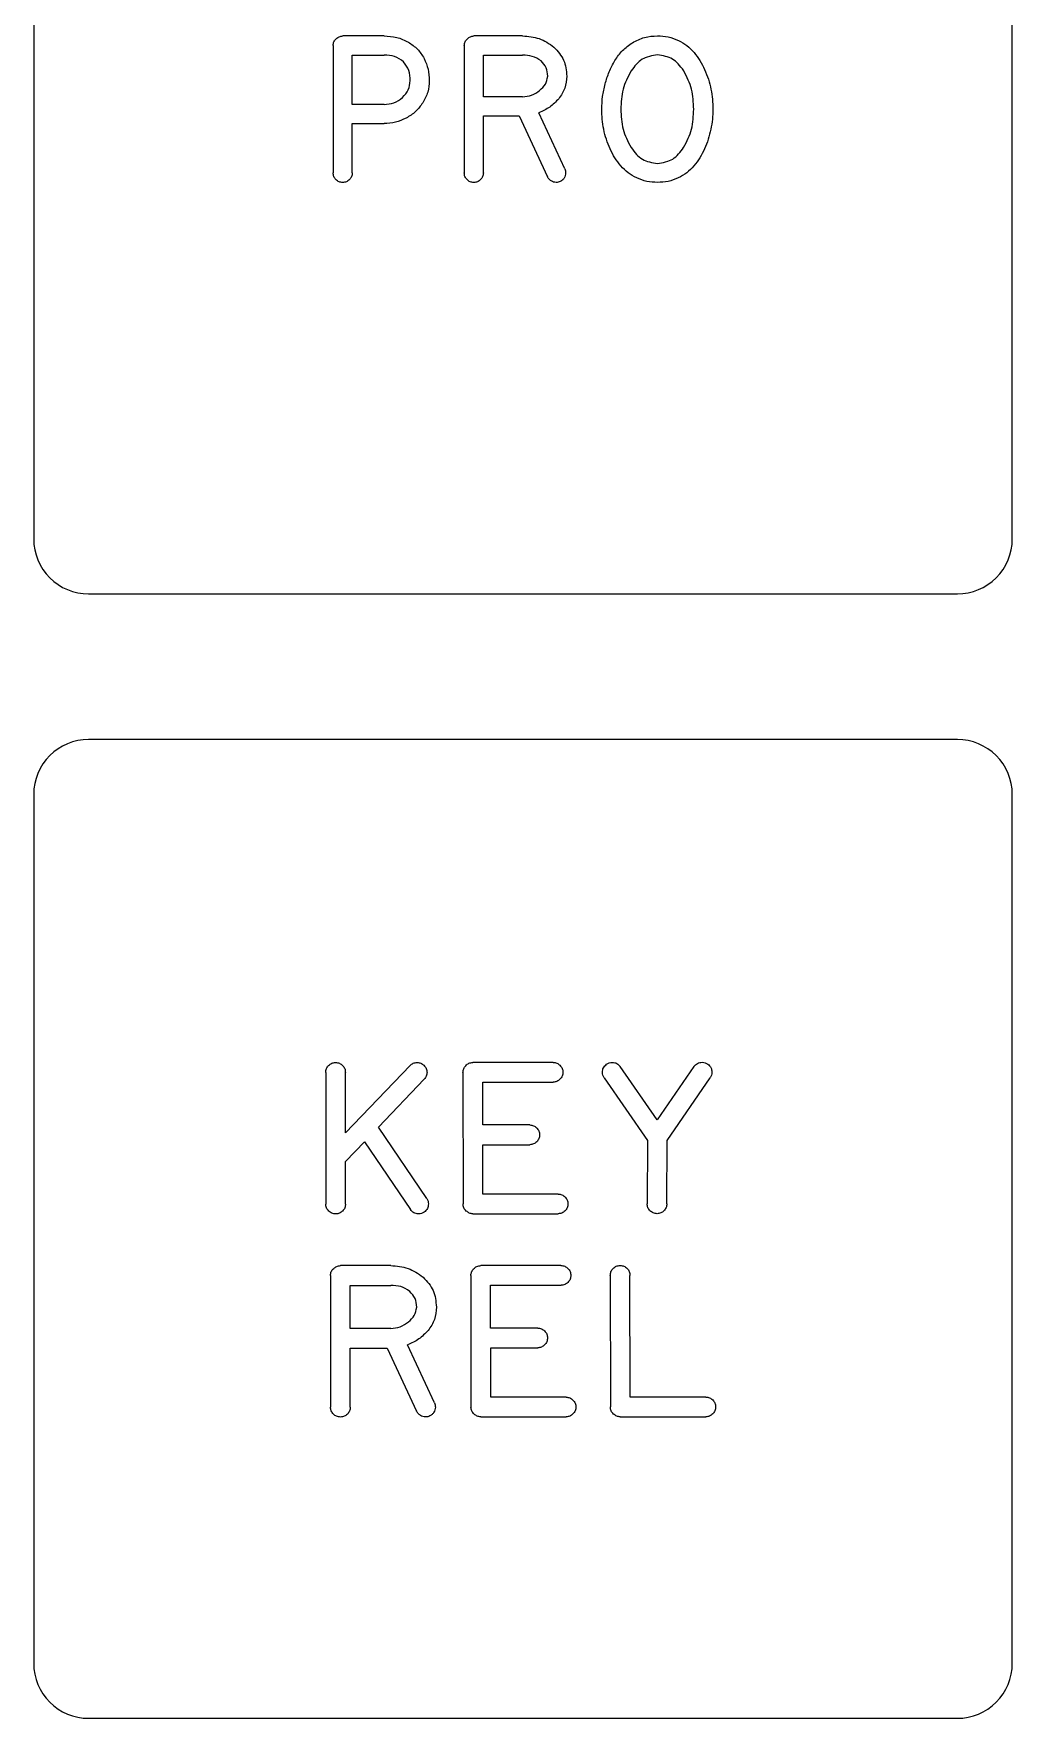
# Model space of a CAD drawing. Header units: millimetres. Extents: x -188 to -19, y -200 to -129.
# Drawn here: x -64.61 to -43.16, y -200.15 to -163.24 of the extents above; entities that cross this region are included whole.
import ezdxf

# ---------------------------------------------------------------- set-up
doc = ezdxf.new("R2010")
doc.units = ezdxf.units.MM
doc.layers.get('0').update_dxf_attribs({"linetype": 'CONTINUOUS'})

msp = doc.modelspace()

# ---------------------------------------------------------------- linework, layer by layer
for p, q in [((-58.045, -163.499), (-58.045, -166.29)), ((-56.929, -163.29), (-57.836, -163.29)), ((-55.172, -163.499), (-55.172, -166.29)), ((-53.895, -163.29), (-54.962, -163.29)), ((-57.626, -164.79), (-57.626, -163.709)), ((-57.626, -163.709), (-56.929, -163.709)), ((-54.753, -164.623), (-54.753, -163.709)), ((-54.753, -163.709), (-53.895, -163.709)), ((-56.929, -164.79), (-57.626, -164.79)), ((-53.895, -164.623), (-54.753, -164.623)), ((-52.967, -166.203), (-53.536, -164.971)), ((-57.626, -165.209), (-56.929, -165.209)), ((-57.626, -166.29), (-57.626, -165.209)), ((-54.753, -165.041), (-53.968, -165.041)), ((-54.753, -166.29), (-54.753, -165.041)), ((-53.968, -165.041), (-53.347, -166.377)), ((-58.208, -185.999), (-58.206, -188.882)), ((-57.775, -187.325), (-57.776, -185.998)), ((-56.359, -185.85), (-57.775, -187.325)), ((-55.2, -185.997), (-55.198, -188.881)), ((-53.225, -185.779), (-54.984, -185.78)), ((-50.944, -187.04), (-51.753, -185.872)), ((-50.138, -185.871), (-50.944, -187.04)), ((-57.054, -187.198), (-56.049, -186.145)), ((-54.768, -186.213), (-53.225, -186.212)), ((-54.767, -187.15), (-54.768, -186.213)), ((-52.106, -186.118), (-51.16, -187.49)), ((-50.728, -187.49), (-49.781, -186.116)), ((-55.993, -188.758), (-57.054, -187.198)), ((-53.736, -187.149), (-54.767, -187.15)), ((-51.16, -187.49), (-51.163, -188.878)), ((-50.73, -188.878), (-50.728, -187.49)), ((-57.774, -187.952), (-57.36, -187.519)), ((-57.36, -187.519), (-56.353, -189.004)), ((-54.767, -187.583), (-53.736, -187.582)), ((-54.766, -188.664), (-54.767, -187.583)), ((-57.774, -188.882), (-57.774, -187.952)), ((-53.115, -188.663), (-54.766, -188.664)), ((-54.982, -189.097), (-53.115, -189.095)), ((-58.103, -190.449), (-58.101, -193.333)), ((-56.784, -190.232), (-57.887, -190.232)), ((-55.027, -190.447), (-55.025, -193.331)), ((-53.052, -190.229), (-54.811, -190.231)), ((-51.972, -190.445), (-51.97, -193.329)), ((-51.538, -193.112), (-51.54, -190.445)), ((-57.671, -190.665), (-56.784, -190.664)), ((-57.67, -191.609), (-57.671, -190.665)), ((-54.594, -190.663), (-53.051, -190.662)), ((-54.594, -191.6), (-54.594, -190.663)), ((-56.783, -191.609), (-57.67, -191.609)), ((-53.563, -191.599), (-54.594, -191.6)), ((-57.67, -192.042), (-56.859, -192.041)), ((-57.669, -193.332), (-57.67, -192.042)), ((-56.859, -192.041), (-56.216, -193.421)), ((-55.823, -193.241), (-56.412, -191.969)), ((-54.593, -192.033), (-53.562, -192.032)), ((-54.592, -193.114), (-54.593, -192.033)), ((-52.942, -193.113), (-54.592, -193.114)), ((-49.879, -193.111), (-51.538, -193.112)), ((-54.808, -193.547), (-52.941, -193.545)), ((-51.754, -193.545), (-49.879, -193.544))]:
    msp.add_line(p, q)
for points in [[(-63.407, -175.512), (-44.363, -175.512, 0.414214), (-43.163, -174.312), (-43.163, -155.268, 0.414214), (-44.363, -154.068), (-63.407, -154.068, 0.414214), (-64.607, -155.268), (-64.607, -174.312, 0.414214)], [(-63.407, -200.15), (-44.363, -200.15, 0.414214), (-43.163, -198.95), (-43.163, -179.906, 0.414214), (-44.363, -178.706), (-63.407, -178.706, 0.414214), (-64.607, -179.906), (-64.607, -198.95, 0.414214)]]:
    msp.add_lwpolyline(points, format="xyb", close=True)
for points, knots in [([(-58.045, -163.499), (-58.042, -163.47), (-58.039, -163.442), (-58.017, -163.392), (-57.997, -163.37), (-57.977, -163.349)], [-0.01745115, -0.01745115, -0.01745115, -0.01745115, -0.00872559, -0.00872559, 0, 0, 0, 0]), ([(-57.977, -163.349), (-57.956, -163.333), (-57.935, -163.317), (-57.888, -163.296), (-57.864, -163.293), (-57.836, -163.29)], [-0.01720154, -0.01720154, -0.01720154, -0.01720154, -0.00862594, -0.00862594, 0, 0, 0, 0]), ([(-56.929, -163.29), (-56.835, -163.295), (-56.741, -163.299), (-56.563, -163.344), (-56.484, -163.383), (-56.395, -163.426)], [-0.05930408, -0.05930408, -0.05930408, -0.05930408, -0.02968287, -0.02968287, 0, 0, 0, 0]), ([(-56.395, -163.426), (-56.325, -163.473), (-56.255, -163.52), (-56.14, -163.639), (-56.097, -163.707), (-56.051, -163.782)], [-0.05245824, -0.05245824, -0.05245824, -0.05245824, -0.02623996, -0.02623996, 0, 0, 0, 0]), ([(-55.172, -163.499), (-55.169, -163.47), (-55.166, -163.442), (-55.144, -163.392), (-55.124, -163.37), (-55.104, -163.349)], [-0.01745115, -0.01745115, -0.01745115, -0.01745115, -0.00872559, -0.00872559, 0, 0, 0, 0]), ([(-55.104, -163.349), (-55.083, -163.333), (-55.062, -163.317), (-55.015, -163.296), (-54.991, -163.293), (-54.962, -163.29)], [-0.01720154, -0.01720154, -0.01720154, -0.01720154, -0.00862594, -0.00862594, 0, 0, 0, 0]), ([(-53.895, -163.29), (-53.769, -163.299), (-53.642, -163.308), (-53.412, -163.389), (-53.314, -163.459), (-53.206, -163.536)], [-0.07920991, -0.07920991, -0.07920991, -0.07920991, -0.03962776, -0.03962776, 0, 0, 0, 0]), ([(-51.871, -163.827), (-51.819, -163.749), (-51.767, -163.673), (-51.639, -163.543), (-51.562, -163.49), (-51.486, -163.437)], [-0.05584417, -0.05584417, -0.05584417, -0.05584417, -0.02792076, -0.02792076, 0, 0, 0, 0]), ([(-51.486, -163.437), (-51.397, -163.39), (-51.313, -163.347), (-51.129, -163.298), (-51.032, -163.292), (-50.935, -163.287)], [-0.05842146, -0.05842146, -0.05842146, -0.05842146, -0.02920141, -0.02920141, 0, 0, 0, 0]), ([(-50.935, -163.287), (-50.856, -163.29), (-50.777, -163.294), (-50.625, -163.327), (-50.555, -163.355), (-50.479, -163.386)], [-0.04887803, -0.04887803, -0.04887803, -0.04887803, -0.02444755, -0.02444755, 0, 0, 0, 0]), ([(-50.479, -163.386), (-50.415, -163.421), (-50.351, -163.455), (-50.236, -163.543), (-50.188, -163.594), (-50.136, -163.649)], [-0.04543342, -0.04543342, -0.04543342, -0.04543342, -0.02272541, -0.02272541, 0, 0, 0, 0]), ([(-56.5, -163.859), (-56.57, -163.805), (-56.625, -163.763), (-56.77, -163.715), (-56.849, -163.712), (-56.929, -163.709)], [-0.04809474, -0.04809474, -0.04809474, -0.04809474, -0.02388295, -0.02388295, 0, 0, 0, 0]), ([(-56.357, -164.267), (-56.361, -164.192), (-56.365, -164.116), (-56.411, -163.979), (-56.451, -163.925), (-56.5, -163.859)], [-0.04893987, -0.04893987, -0.04893987, -0.04893987, -0.02455062, -0.02455062, 0, 0, 0, 0]), ([(-56.051, -163.782), (-56.017, -163.862), (-55.984, -163.936), (-55.947, -164.098), (-55.942, -164.182), (-55.938, -164.267)], [-0.05063888, -0.05063888, -0.05063888, -0.05063888, -0.02531139, -0.02531139, 0, 0, 0, 0]), ([(-53.49, -163.838), (-53.558, -163.793), (-53.612, -163.757), (-53.748, -163.715), (-53.822, -163.712), (-53.895, -163.709)], [-0.04439361, -0.04439361, -0.04439361, -0.04439361, -0.02208498, -0.02208498, 0, 0, 0, 0]), ([(-53.344, -164.169), (-53.35, -164.106), (-53.355, -164.042), (-53.404, -163.931), (-53.446, -163.885), (-53.49, -163.838)], [-0.03897906, -0.03897906, -0.03897906, -0.03897906, -0.01949151, -0.01949151, 0, 0, 0, 0]), ([(-53.206, -163.536), (-53.122, -163.627), (-53.041, -163.715), (-52.947, -163.926), (-52.936, -164.048), (-52.925, -164.169)], [-0.07319085, -0.07319085, -0.07319085, -0.07319085, -0.03659147, -0.03659147, 0, 0, 0, 0]), ([(-52.086, -164.342), (-52.059, -164.252), (-52.032, -164.163), (-51.96, -163.991), (-51.916, -163.91), (-51.871, -163.827)], [-0.05646503, -0.05646503, -0.05646503, -0.05646503, -0.02823295, -0.02823295, 0, 0, 0, 0]), ([(-50.935, -163.705), (-50.995, -163.714), (-51.055, -163.723), (-51.184, -163.755), (-51.233, -163.776), (-51.367, -163.86), (-51.441, -163.957), (-51.516, -164.054)], [-0.06304716, -0.06304716, -0.06304716, -0.06304716, -0.05142819, -0.05142819, -0.03664617, -0.03664617, 0, 0, 0, 0]), ([(-50.363, -164.052), (-50.402, -163.999), (-50.442, -163.946), (-50.523, -163.859), (-50.564, -163.822), (-50.704, -163.74), (-50.816, -163.723), (-50.935, -163.705)], [-0.07547672, -0.07547672, -0.07547672, -0.07547672, -0.05412672, -0.05412672, -0.03594958, -0.03594958, 0, 0, 0, 0]), ([(-50.136, -163.649), (-50.089, -163.711), (-50.046, -163.767), (-49.969, -163.893), (-49.936, -163.959), (-49.904, -164.026)], [-0.04449647, -0.04449647, -0.04449647, -0.04449647, -0.02223687, -0.02223687, 0, 0, 0, 0]), ([(-53.52, -164.483), (-53.472, -164.441), (-53.424, -164.398), (-53.364, -164.294), (-53.355, -164.238), (-53.344, -164.169)], [-0.04181922, -0.04181922, -0.04181922, -0.04181922, -0.02100721, -0.02100721, 0, 0, 0, 0]), ([(-52.925, -164.169), (-52.932, -164.26), (-52.939, -164.35), (-52.997, -164.516), (-53.048, -164.588), (-53.101, -164.664)], [-0.05573465, -0.05573465, -0.05573465, -0.05573465, -0.02787139, -0.02787139, 0, 0, 0, 0]), ([(-51.516, -164.054), (-51.589, -164.195), (-51.653, -164.317), (-51.726, -164.598), (-51.733, -164.746), (-51.741, -164.895)], [-0.08932847, -0.08932847, -0.08932847, -0.08932847, -0.04458143, -0.04458143, 0, 0, 0, 0]), ([(-50.143, -164.895), (-50.15, -164.746), (-50.157, -164.598), (-50.228, -164.316), (-50.29, -164.195), (-50.363, -164.052)], [-0.0956879, -0.0956879, -0.0956879, -0.0956879, -0.0479504, -0.0479504, 0, 0, 0, 0]), ([(-49.904, -164.026), (-49.875, -164.096), (-49.845, -164.166), (-49.799, -164.309), (-49.783, -164.381), (-49.766, -164.457)], [-0.04647637, -0.04647637, -0.04647637, -0.04647637, -0.02324181, -0.02324181, 0, 0, 0, 0]), ([(-56.524, -164.637), (-56.476, -164.584), (-56.428, -164.531), (-56.371, -164.408), (-56.364, -164.339), (-56.357, -164.267)], [-0.04382518, -0.04382518, -0.04382518, -0.04382518, -0.02191674, -0.02191674, 0, 0, 0, 0]), ([(-55.938, -164.267), (-55.944, -164.353), (-55.949, -164.439), (-55.996, -164.6), (-56.038, -164.675), (-56.079, -164.752)], [-0.05210645, -0.05210645, -0.05210645, -0.05210645, -0.02605362, -0.02605362, 0, 0, 0, 0]), ([(-53.895, -164.623), (-53.823, -164.615), (-53.758, -164.609), (-53.633, -164.562), (-53.577, -164.522), (-53.52, -164.483)], [-0.04141614, -0.04141614, -0.04141614, -0.04141614, -0.02068662, -0.02068662, 0, 0, 0, 0]), ([(-52.159, -164.895), (-52.156, -164.801), (-52.153, -164.708), (-52.128, -164.524), (-52.107, -164.433), (-52.086, -164.342)], [-0.05604574, -0.05604574, -0.05604574, -0.05604574, -0.02802243, -0.02802243, 0, 0, 0, 0]), ([(-49.766, -164.457), (-49.754, -164.529), (-49.742, -164.602), (-49.728, -164.748), (-49.726, -164.821), (-49.724, -164.895)], [-0.04431209, -0.04431209, -0.04431209, -0.04431209, -0.02215619, -0.02215619, 0, 0, 0, 0]), ([(-56.929, -164.79), (-56.854, -164.784), (-56.779, -164.778), (-56.644, -164.727), (-56.585, -164.683), (-56.524, -164.637)], [-0.04608079, -0.04608079, -0.04608079, -0.04608079, -0.02304365, -0.02304365, 0, 0, 0, 0]), ([(-56.079, -164.752), (-56.129, -164.82), (-56.179, -164.888), (-56.301, -165.001), (-56.372, -165.045), (-56.446, -165.09)], [-0.05151054, -0.05151054, -0.05151054, -0.05151054, -0.02575653, -0.02575653, 0, 0, 0, 0]), ([(-53.101, -164.664), (-53.164, -164.73), (-53.226, -164.795), (-53.371, -164.897), (-53.453, -164.934), (-53.536, -164.971)], [-0.05419027, -0.05419027, -0.05419027, -0.05419027, -0.02709499, -0.02709499, 0, 0, 0, 0]), ([(-52.116, -165.334), (-52.128, -165.261), (-52.141, -165.189), (-52.155, -165.042), (-52.157, -164.969), (-52.159, -164.895)], [-0.04470795, -0.04470795, -0.04470795, -0.04470795, -0.0223545, -0.0223545, 0, 0, 0, 0]), ([(-51.741, -164.895), (-51.733, -165.043), (-51.726, -165.191), (-51.653, -165.471), (-51.591, -165.593), (-51.517, -165.734)], [-0.0951831, -0.0951831, -0.0951831, -0.0951831, -0.04768558, -0.04768558, 0, 0, 0, 0]), ([(-50.364, -165.734), (-50.292, -165.592), (-50.229, -165.471), (-50.157, -165.191), (-50.15, -165.043), (-50.143, -164.895)], [-0.08904155, -0.08904155, -0.08904155, -0.08904155, -0.04443076, -0.04443076, 0, 0, 0, 0]), ([(-49.724, -164.895), (-49.726, -164.969), (-49.728, -165.042), (-49.742, -165.188), (-49.755, -165.26), (-49.768, -165.332)], [-0.04411747, -0.04411747, -0.04411747, -0.04411747, -0.02205854, -0.02205854, 0, 0, 0, 0]), ([(-56.446, -165.09), (-56.523, -165.125), (-56.599, -165.159), (-56.76, -165.199), (-56.844, -165.204), (-56.929, -165.209)], [-0.05060066, -0.05060066, -0.05060066, -0.05060066, -0.02529996, -0.02529996, 0, 0, 0, 0]), ([(-51.976, -165.765), (-52.005, -165.695), (-52.035, -165.625), (-52.082, -165.482), (-52.098, -165.409), (-52.116, -165.334)], [-0.04620087, -0.04620087, -0.04620087, -0.04620087, -0.02310212, -0.02310212, 0, 0, 0, 0]), ([(-49.768, -165.332), (-49.785, -165.408), (-49.802, -165.48), (-49.849, -165.624), (-49.878, -165.693), (-49.907, -165.763)], [-0.04545655, -0.04545655, -0.04545655, -0.04545655, -0.02272494, -0.02272494, 0, 0, 0, 0]), ([(-51.741, -166.138), (-51.788, -166.078), (-51.832, -166.022), (-51.911, -165.898), (-51.943, -165.831), (-51.976, -165.765)], [-0.04440499, -0.04440499, -0.04440499, -0.04440499, -0.02219368, -0.02219368, 0, 0, 0, 0]), ([(-51.517, -165.734), (-51.478, -165.785), (-51.438, -165.837), (-51.358, -165.924), (-51.316, -165.962), (-51.173, -166.046), (-51.06, -166.063), (-50.938, -166.081)], [-0.07692659, -0.07692659, -0.07692659, -0.07692659, -0.05578255, -0.05578255, -0.03697593, -0.03697593, 0, 0, 0, 0]), ([(-50.938, -166.081), (-50.878, -166.072), (-50.819, -166.063), (-50.691, -166.031), (-50.643, -166.009), (-50.51, -165.927), (-50.437, -165.83), (-50.364, -165.734)], [-0.06235694, -0.06235694, -0.06235694, -0.06235694, -0.05083705, -0.05083705, -0.03630497, -0.03630497, 0, 0, 0, 0]), ([(-49.907, -165.763), (-49.94, -165.83), (-49.972, -165.896), (-50.049, -166.021), (-50.092, -166.077), (-50.139, -166.138)], [-0.04623823, -0.04623823, -0.04623823, -0.04623823, -0.02313258, -0.02313258, 0, 0, 0, 0]), ([(-57.984, -166.438), (-58.002, -166.417), (-58.02, -166.395), (-58.04, -166.346), (-58.042, -166.318), (-58.045, -166.29)], [-0.01679065, -0.01679065, -0.01679065, -0.01679065, -0.00839526, -0.00839526, 0, 0, 0, 0]), ([(-57.836, -166.499), (-57.863, -166.497), (-57.891, -166.494), (-57.941, -166.474), (-57.962, -166.456), (-57.984, -166.438)], [-0.01688152, -0.01688152, -0.01688152, -0.01688152, -0.00844083, -0.00844083, 0, 0, 0, 0]), ([(-57.687, -166.438), (-57.709, -166.456), (-57.73, -166.474), (-57.78, -166.494), (-57.808, -166.497), (-57.836, -166.499)], [-0.01679067, -0.01679067, -0.01679067, -0.01679067, -0.00839527, -0.00839527, 0, 0, 0, 0]), ([(-57.626, -166.29), (-57.629, -166.318), (-57.631, -166.346), (-57.652, -166.395), (-57.669, -166.417), (-57.687, -166.438)], [-0.01688158, -0.01688158, -0.01688158, -0.01688158, -0.00844086, -0.00844086, 0, 0, 0, 0]), ([(-55.111, -166.438), (-55.129, -166.417), (-55.146, -166.395), (-55.167, -166.346), (-55.169, -166.318), (-55.172, -166.29)], [-0.0167906, -0.0167906, -0.0167906, -0.0167906, -0.00839523, -0.00839523, 0, 0, 0, 0]), ([(-54.962, -166.499), (-54.99, -166.497), (-55.018, -166.494), (-55.068, -166.474), (-55.089, -166.456), (-55.111, -166.438)], [-0.01688129, -0.01688129, -0.01688129, -0.01688129, -0.00844071, -0.00844071, 0, 0, 0, 0]), ([(-54.814, -166.438), (-54.836, -166.456), (-54.857, -166.474), (-54.907, -166.494), (-54.935, -166.497), (-54.962, -166.499)], [-0.01679069, -0.01679069, -0.01679069, -0.01679069, -0.00839528, -0.00839528, 0, 0, 0, 0]), ([(-54.753, -166.29), (-54.756, -166.318), (-54.758, -166.346), (-54.779, -166.395), (-54.796, -166.417), (-54.814, -166.438)], [-0.01688158, -0.01688158, -0.01688158, -0.01688158, -0.00844086, -0.00844086, 0, 0, 0, 0]), ([(-53.267, -166.466), (-53.284, -166.454), (-53.3, -166.442), (-53.327, -166.412), (-53.337, -166.395), (-53.347, -166.377)], [-0.01223743, -0.01223743, -0.01223743, -0.01223743, -0.00611869, -0.00611869, 0, 0, 0, 0]), ([(-52.981, -166.402), (-52.993, -166.418), (-53.004, -166.434), (-53.033, -166.46), (-53.051, -166.469), (-53.068, -166.478)], [-0.01195559, -0.01195559, -0.01195559, -0.01195559, -0.0059778, -0.0059778, 0, 0, 0, 0]), ([(-52.95, -166.29), (-52.951, -166.31), (-52.952, -166.329), (-52.963, -166.367), (-52.972, -166.384), (-52.981, -166.402)], [-0.01184522, -0.01184522, -0.01184522, -0.01184522, -0.00592228, -0.00592228, 0, 0, 0, 0]), ([(-52.967, -166.203), (-52.962, -166.218), (-52.957, -166.231), (-52.951, -166.26), (-52.95, -166.275), (-52.95, -166.29)], [-0.009024158, -0.009024158, -0.009024158, -0.009024158, -0.004506022, -0.004506022, 0, 0, 0, 0]), ([(-51.393, -166.4), (-51.458, -166.365), (-51.523, -166.331), (-51.639, -166.244), (-51.688, -166.193), (-51.741, -166.138)], [-0.04548347, -0.04548347, -0.04548347, -0.04548347, -0.02274948, -0.02274948, 0, 0, 0, 0]), ([(-50.938, -166.499), (-51.017, -166.496), (-51.096, -166.492), (-51.247, -166.459), (-51.318, -166.43), (-51.393, -166.4)], [-0.04887796, -0.04887796, -0.04887796, -0.04887796, -0.02444752, -0.02444752, 0, 0, 0, 0]), ([(-50.483, -166.4), (-50.558, -166.43), (-50.629, -166.459), (-50.781, -166.492), (-50.859, -166.496), (-50.938, -166.499)], [-0.04729105, -0.04729105, -0.04729105, -0.04729105, -0.02363726, -0.02363726, 0, 0, 0, 0]), ([(-50.139, -166.138), (-50.191, -166.193), (-50.24, -166.244), (-50.354, -166.331), (-50.419, -166.365), (-50.483, -166.4)], [-0.04377812, -0.04377812, -0.04377812, -0.04377812, -0.02187929, -0.02187929, 0, 0, 0, 0]), ([(-53.156, -166.499), (-53.176, -166.498), (-53.195, -166.496), (-53.232, -166.485), (-53.25, -166.476), (-53.267, -166.466)], [-0.01192008, -0.01192008, -0.01192008, -0.01192008, -0.00595926, -0.00595926, 0, 0, 0, 0]), ([(-53.068, -166.478), (-53.082, -166.484), (-53.096, -166.49), (-53.125, -166.497), (-53.14, -166.498), (-53.156, -166.499)], [-0.009249856, -0.009249856, -0.009249856, -0.009249856, -0.004625234, -0.004625234, 0, 0, 0, 0]), ([(-58.208, -185.999), (-58.206, -185.97), (-58.203, -185.941), (-58.181, -185.89), (-58.163, -185.868), (-58.144, -185.845)], [-0.01745299, -0.01745299, -0.01745299, -0.01745299, -0.00872649, -0.00872649, 0, 0, 0, 0]), ([(-58.144, -185.845), (-58.121, -185.827), (-58.099, -185.809), (-58.048, -185.788), (-58.02, -185.785), (-57.99, -185.782)], [-0.01754257, -0.01754257, -0.01754257, -0.01754257, -0.00877169, -0.00877169, 0, 0, 0, 0]), ([(-57.99, -185.782), (-57.962, -185.785), (-57.933, -185.788), (-57.883, -185.809), (-57.861, -185.827), (-57.839, -185.845)], [-0.01717586, -0.01717586, -0.01717586, -0.01717586, -0.00858786, -0.00858786, 0, 0, 0, 0]), ([(-57.839, -185.845), (-57.82, -185.868), (-57.802, -185.89), (-57.781, -185.941), (-57.778, -185.97), (-57.776, -185.998)], [-0.0173503, -0.0173503, -0.0173503, -0.0173503, -0.00867508, -0.00867508, 0, 0, 0, 0]), ([(-56.359, -185.85), (-56.337, -185.829), (-56.315, -185.809), (-56.264, -185.787), (-56.234, -185.784), (-56.204, -185.781)], [-0.01787691, -0.01787691, -0.01787691, -0.01787691, -0.00893818, -0.00893818, 0, 0, 0, 0]), ([(-56.204, -185.781), (-56.177, -185.784), (-56.149, -185.786), (-56.099, -185.806), (-56.078, -185.824), (-56.057, -185.842)], [-0.01675355, -0.01675355, -0.01675355, -0.01675355, -0.00837677, -0.00837677, 0, 0, 0, 0]), ([(-56.057, -185.842), (-56.036, -185.864), (-56.016, -185.886), (-55.994, -185.938), (-55.991, -185.967), (-55.988, -185.997)], [-0.01787687, -0.01787687, -0.01787687, -0.01787687, -0.00893816, -0.00893816, 0, 0, 0, 0]), ([(-55.988, -185.997), (-55.99, -186.025), (-55.993, -186.053), (-56.013, -186.102), (-56.031, -186.123), (-56.049, -186.145)], [-0.0167536, -0.0167536, -0.0167536, -0.0167536, -0.0083768, -0.0083768, 0, 0, 0, 0]), ([(-55.2, -185.997), (-55.197, -185.967), (-55.194, -185.943), (-55.173, -185.894), (-55.156, -185.872), (-55.139, -185.851)], [-0.01650553, -0.01650553, -0.01650553, -0.01650553, -0.00822861, -0.00822861, 0, 0, 0, 0]), ([(-55.139, -185.851), (-55.117, -185.83), (-55.096, -185.81), (-55.044, -185.786), (-55.014, -185.783), (-54.984, -185.78)], [-0.01798337, -0.01798337, -0.01798337, -0.01798337, -0.00899167, -0.00899167, 0, 0, 0, 0]), ([(-53.225, -185.779), (-53.196, -185.782), (-53.168, -185.785), (-53.118, -185.806), (-53.096, -185.824), (-53.074, -185.842)], [-0.01715275, -0.01715275, -0.01715275, -0.01715275, -0.00857505, -0.00857505, 0, 0, 0, 0]), ([(-53.074, -185.842), (-53.055, -185.864), (-53.036, -185.886), (-53.014, -185.937), (-53.012, -185.966), (-53.009, -185.995)], [-0.01749254, -0.01749254, -0.01749254, -0.01749254, -0.00874628, -0.00874628, 0, 0, 0, 0]), ([(-53.009, -185.995), (-53.011, -186.024), (-53.014, -186.053), (-53.036, -186.104), (-53.055, -186.126), (-53.074, -186.149)], [-0.01745299, -0.01745299, -0.01745299, -0.01745299, -0.00872649, -0.00872649, 0, 0, 0, 0]), ([(-52.146, -185.995), (-52.144, -185.977), (-52.142, -185.958), (-52.135, -185.925), (-52.13, -185.909), (-52.107, -185.865), (-52.08, -185.842), (-52.052, -185.818)], [-0.02230367, -0.02230367, -0.02230367, -0.02230367, -0.0163789, -0.0163789, -0.01096854, -0.01096854, 0, 0, 0, 0]), ([(-52.106, -186.118), (-52.118, -186.099), (-52.129, -186.08), (-52.142, -186.039), (-52.144, -186.017), (-52.146, -185.995)], [-0.01326565, -0.01326565, -0.01326565, -0.01326565, -0.00663261, -0.00663261, 0, 0, 0, 0]), ([(-52.052, -185.818), (-52.033, -185.807), (-52.014, -185.795), (-51.974, -185.782), (-51.951, -185.78), (-51.929, -185.779)], [-0.01326559, -0.01326559, -0.01326559, -0.01326559, -0.00663258, -0.00663258, 0, 0, 0, 0]), ([(-51.929, -185.779), (-51.911, -185.781), (-51.893, -185.782), (-51.859, -185.789), (-51.843, -185.794), (-51.799, -185.817), (-51.776, -185.844), (-51.753, -185.872)], [-0.02230347, -0.02230347, -0.02230347, -0.02230347, -0.01637869, -0.01637869, -0.01096844, -0.01096844, 0, 0, 0, 0]), ([(-50.138, -185.871), (-50.126, -185.857), (-50.114, -185.843), (-50.088, -185.819), (-50.075, -185.808), (-50.03, -185.785), (-49.994, -185.781), (-49.958, -185.777)], [-0.02140127, -0.02140127, -0.02140127, -0.02140127, -0.01622023, -0.01622023, -0.01091498, -0.01091498, 0, 0, 0, 0]), ([(-49.958, -185.777), (-49.935, -185.779), (-49.914, -185.781), (-49.873, -185.794), (-49.854, -185.805), (-49.835, -185.817)], [-0.01323506, -0.01323506, -0.01323506, -0.01323506, -0.00661492, -0.00661492, 0, 0, 0, 0]), ([(-49.835, -185.817), (-49.822, -185.829), (-49.808, -185.84), (-49.783, -185.867), (-49.773, -185.88), (-49.752, -185.923), (-49.748, -185.958), (-49.745, -185.993)], [-0.01942513, -0.01942513, -0.01942513, -0.01942513, -0.0153753, -0.0153753, -0.01067419, -0.01067419, 0, 0, 0, 0]), ([(-49.745, -185.993), (-49.746, -186.015), (-49.748, -186.037), (-49.76, -186.078), (-49.77, -186.096), (-49.781, -186.116)], [-0.01343652, -0.01343652, -0.01343652, -0.01343652, -0.00671954, -0.00671954, 0, 0, 0, 0]), ([(-53.074, -186.149), (-53.096, -186.167), (-53.118, -186.185), (-53.168, -186.206), (-53.196, -186.209), (-53.225, -186.212)], [-0.01754027, -0.01754027, -0.01754027, -0.01754027, -0.00877149, -0.00877149, 0, 0, 0, 0]), ([(-53.736, -187.149), (-53.707, -187.152), (-53.679, -187.155), (-53.629, -187.176), (-53.607, -187.194), (-53.585, -187.212)], [-0.01715266, -0.01715266, -0.01715266, -0.01715266, -0.00857501, -0.00857501, 0, 0, 0, 0]), ([(-53.585, -187.212), (-53.566, -187.234), (-53.547, -187.257), (-53.525, -187.308), (-53.522, -187.336), (-53.52, -187.365)], [-0.0174926, -0.0174926, -0.0174926, -0.0174926, -0.00874631, -0.00874631, 0, 0, 0, 0]), ([(-53.52, -187.365), (-53.522, -187.394), (-53.525, -187.423), (-53.547, -187.474), (-53.566, -187.497), (-53.584, -187.519)], [-0.01745299, -0.01745299, -0.01745299, -0.01745299, -0.00872648, -0.00872648, 0, 0, 0, 0]), ([(-53.584, -187.519), (-53.606, -187.537), (-53.629, -187.555), (-53.679, -187.576), (-53.707, -187.579), (-53.736, -187.582)], [-0.01754038, -0.01754038, -0.01754038, -0.01754038, -0.00877155, -0.00877155, 0, 0, 0, 0]), ([(-58.141, -189.036), (-58.16, -189.013), (-58.179, -188.991), (-58.201, -188.94), (-58.204, -188.911), (-58.206, -188.882)], [-0.01749273, -0.01749273, -0.01749273, -0.01749273, -0.00874638, -0.00874638, 0, 0, 0, 0]), ([(-57.774, -188.882), (-57.776, -188.911), (-57.779, -188.94), (-57.8, -188.991), (-57.818, -189.013), (-57.837, -189.035)], [-0.01744397, -0.01744397, -0.01744397, -0.01744397, -0.00872206, -0.00872206, 0, 0, 0, 0]), ([(-55.957, -188.881), (-55.959, -188.899), (-55.961, -188.917), (-55.968, -188.951), (-55.972, -188.968), (-55.996, -189.013), (-56.023, -189.037), (-56.051, -189.061)], [-0.02232739, -0.02232739, -0.02232739, -0.02232739, -0.01654834, -0.01654834, -0.01098725, -0.01098725, 0, 0, 0, 0]), ([(-55.993, -188.758), (-55.982, -188.778), (-55.972, -188.796), (-55.96, -188.837), (-55.958, -188.859), (-55.957, -188.881)], [-0.0131052, -0.0131052, -0.0131052, -0.0131052, -0.00655135, -0.00655135, 0, 0, 0, 0]), ([(-55.128, -189.036), (-55.149, -189.014), (-55.169, -188.992), (-55.192, -188.94), (-55.195, -188.91), (-55.198, -188.881)], [-0.01798337, -0.01798337, -0.01798337, -0.01798337, -0.00899167, -0.00899167, 0, 0, 0, 0]), ([(-53.115, -188.663), (-53.086, -188.666), (-53.058, -188.668), (-53.008, -188.69), (-52.986, -188.708), (-52.964, -188.726)], [-0.01715275, -0.01715275, -0.01715275, -0.01715275, -0.00857505, -0.00857505, 0, 0, 0, 0]), ([(-52.964, -188.726), (-52.945, -188.748), (-52.926, -188.77), (-52.904, -188.821), (-52.901, -188.85), (-52.899, -188.879)], [-0.01749273, -0.01749273, -0.01749273, -0.01749273, -0.00874638, -0.00874638, 0, 0, 0, 0]), ([(-52.899, -188.879), (-52.901, -188.908), (-52.904, -188.937), (-52.926, -188.988), (-52.944, -189.01), (-52.963, -189.032)], [-0.01745298, -0.01745298, -0.01745298, -0.01745298, -0.00872648, -0.00872648, 0, 0, 0, 0]), ([(-51.102, -189.029), (-51.12, -189.008), (-51.139, -188.986), (-51.159, -188.935), (-51.161, -188.908), (-51.163, -188.878)], [-0.01770193, -0.01770193, -0.01770193, -0.01770193, -0.0088533, -0.0088533, 0, 0, 0, 0]), ([(-50.73, -188.878), (-50.734, -188.907), (-50.738, -188.935), (-50.76, -188.986), (-50.778, -189.009), (-50.797, -189.031)], [-0.0175138, -0.0175138, -0.0175138, -0.0175138, -0.00875698, -0.00875698, 0, 0, 0, 0]), ([(-57.988, -189.099), (-58.017, -189.096), (-58.046, -189.093), (-58.097, -189.072), (-58.119, -189.054), (-58.141, -189.036)], [-0.0173227, -0.0173227, -0.0173227, -0.0173227, -0.00866095, -0.00866095, 0, 0, 0, 0]), ([(-57.837, -189.035), (-57.859, -189.054), (-57.881, -189.072), (-57.931, -189.093), (-57.959, -189.096), (-57.988, -189.099)], [-0.01726882, -0.01726882, -0.01726882, -0.01726882, -0.00863448, -0.00863448, 0, 0, 0, 0]), ([(-56.173, -189.097), (-56.191, -189.095), (-56.21, -189.093), (-56.244, -189.087), (-56.26, -189.082), (-56.306, -189.058), (-56.329, -189.031), (-56.353, -189.004)], [-0.02232736, -0.02232736, -0.02232736, -0.02232736, -0.01654826, -0.01654826, -0.01098724, -0.01098724, 0, 0, 0, 0]), ([(-56.051, -189.061), (-56.07, -189.072), (-56.089, -189.082), (-56.13, -189.094), (-56.151, -189.096), (-56.173, -189.097)], [-0.01310528, -0.01310528, -0.01310528, -0.01310528, -0.00655139, -0.00655139, 0, 0, 0, 0]), ([(-54.982, -189.097), (-55.011, -189.093), (-55.036, -189.09), (-55.085, -189.069), (-55.106, -189.052), (-55.128, -189.036)], [-0.01650552, -0.01650552, -0.01650552, -0.01650552, -0.00822861, -0.00822861, 0, 0, 0, 0]), ([(-52.963, -189.032), (-52.985, -189.05), (-53.007, -189.069), (-53.058, -189.09), (-53.086, -189.093), (-53.115, -189.095)], [-0.01754027, -0.01754027, -0.01754027, -0.01754027, -0.00877149, -0.00877149, 0, 0, 0, 0]), ([(-50.947, -189.094), (-50.976, -189.091), (-51.005, -189.089), (-51.057, -189.067), (-51.079, -189.048), (-51.102, -189.029)], [-0.01759833, -0.01759833, -0.01759833, -0.01759833, -0.00879894, -0.00879894, 0, 0, 0, 0]), ([(-50.797, -189.031), (-50.819, -189.049), (-50.84, -189.068), (-50.89, -189.089), (-50.918, -189.091), (-50.947, -189.094)], [-0.01727537, -0.01727537, -0.01727537, -0.01727537, -0.00863832, -0.00863832, 0, 0, 0, 0]), ([(-58.103, -190.449), (-58.101, -190.419), (-58.098, -190.389), (-58.074, -190.337), (-58.054, -190.316), (-58.033, -190.294)], [-0.01803279, -0.01803279, -0.01803279, -0.01803279, -0.00901641, -0.00901641, 0, 0, 0, 0]), ([(-58.033, -190.294), (-58.012, -190.277), (-57.99, -190.26), (-57.941, -190.239), (-57.917, -190.236), (-57.887, -190.232)], [-0.01777486, -0.01777486, -0.01777486, -0.01777486, -0.00891344, -0.00891344, 0, 0, 0, 0]), ([(-56.784, -190.232), (-56.654, -190.241), (-56.523, -190.25), (-56.285, -190.333), (-56.183, -190.406), (-56.072, -190.485)], [-0.08185012, -0.08185012, -0.08185012, -0.08185012, -0.04094862, -0.04094862, 0, 0, 0, 0]), ([(-55.027, -190.447), (-55.023, -190.417), (-55.02, -190.393), (-55, -190.344), (-54.983, -190.323), (-54.966, -190.301)], [-0.01650548, -0.01650548, -0.01650548, -0.01650548, -0.00822858, -0.00822858, 0, 0, 0, 0]), ([(-54.966, -190.301), (-54.944, -190.28), (-54.922, -190.26), (-54.87, -190.236), (-54.841, -190.233), (-54.811, -190.231)], [-0.01798341, -0.01798341, -0.01798341, -0.01798341, -0.00899169, -0.00899169, 0, 0, 0, 0]), ([(-53.052, -190.229), (-53.023, -190.232), (-52.995, -190.235), (-52.944, -190.256), (-52.922, -190.274), (-52.9, -190.292)], [-0.01715265, -0.01715265, -0.01715265, -0.01715265, -0.008575, -0.008575, 0, 0, 0, 0]), ([(-52.9, -190.292), (-52.881, -190.314), (-52.862, -190.336), (-52.841, -190.387), (-52.838, -190.416), (-52.835, -190.445)], [-0.01749249, -0.01749249, -0.01749249, -0.01749249, -0.00874625, -0.00874625, 0, 0, 0, 0]), ([(-52.835, -190.445), (-52.838, -190.474), (-52.841, -190.503), (-52.862, -190.554), (-52.881, -190.577), (-52.9, -190.599)], [-0.01745309, -0.01745309, -0.01745309, -0.01745309, -0.00872653, -0.00872653, 0, 0, 0, 0]), ([(-51.972, -190.445), (-51.97, -190.416), (-51.967, -190.388), (-51.946, -190.336), (-51.928, -190.314), (-51.909, -190.292)], [-0.01744422, -0.01744422, -0.01744422, -0.01744422, -0.00872218, -0.00872218, 0, 0, 0, 0]), ([(-51.909, -190.292), (-51.887, -190.273), (-51.865, -190.255), (-51.814, -190.234), (-51.785, -190.231), (-51.756, -190.229)], [-0.01735032, -0.01735032, -0.01735032, -0.01735032, -0.00867509, -0.00867509, 0, 0, 0, 0]), ([(-51.756, -190.229), (-51.727, -190.231), (-51.698, -190.234), (-51.647, -190.255), (-51.625, -190.273), (-51.603, -190.292)], [-0.01744438, -0.01744438, -0.01744438, -0.01744438, -0.00872226, -0.00872226, 0, 0, 0, 0]), ([(-51.603, -190.292), (-51.584, -190.314), (-51.566, -190.336), (-51.545, -190.387), (-51.542, -190.416), (-51.54, -190.445)], [-0.01735025, -0.01735025, -0.01735025, -0.01735025, -0.00867506, -0.00867506, 0, 0, 0, 0]), ([(-56.366, -190.797), (-56.435, -190.751), (-56.491, -190.714), (-56.632, -190.671), (-56.708, -190.667), (-56.784, -190.664)], [-0.04587337, -0.04587337, -0.04587337, -0.04587337, -0.02282113, -0.02282113, 0, 0, 0, 0]), ([(-56.214, -191.14), (-56.22, -191.074), (-56.226, -191.008), (-56.276, -190.894), (-56.32, -190.847), (-56.366, -190.797)], [-0.04027804, -0.04027804, -0.04027804, -0.04027804, -0.02014107, -0.02014107, 0, 0, 0, 0]), ([(-56.072, -190.485), (-55.985, -190.579), (-55.901, -190.67), (-55.805, -190.888), (-55.793, -191.014), (-55.782, -191.139)], [-0.07563043, -0.07563043, -0.07563043, -0.07563043, -0.03781113, -0.03781113, 0, 0, 0, 0]), ([(-52.9, -190.599), (-52.922, -190.617), (-52.944, -190.635), (-52.995, -190.656), (-53.022, -190.659), (-53.051, -190.662)], [-0.01754068, -0.01754068, -0.01754068, -0.01754068, -0.0087717, -0.0087717, 0, 0, 0, 0]), ([(-56.396, -191.464), (-56.347, -191.42), (-56.297, -191.376), (-56.235, -191.269), (-56.225, -191.211), (-56.214, -191.14)], [-0.04321327, -0.04321327, -0.04321327, -0.04321327, -0.02170749, -0.02170749, 0, 0, 0, 0]), ([(-55.782, -191.139), (-55.789, -191.233), (-55.796, -191.326), (-55.856, -191.497), (-55.908, -191.572), (-55.963, -191.651)], [-0.05759266, -0.05759266, -0.05759266, -0.05759266, -0.02880053, -0.02880053, 0, 0, 0, 0]), ([(-56.783, -191.609), (-56.709, -191.601), (-56.642, -191.594), (-56.513, -191.546), (-56.454, -191.505), (-56.396, -191.464)], [-0.04279656, -0.04279656, -0.04279656, -0.04279656, -0.02137612, -0.02137612, 0, 0, 0, 0]), ([(-55.963, -191.651), (-56.028, -191.719), (-56.092, -191.786), (-56.242, -191.892), (-56.327, -191.93), (-56.412, -191.969)], [-0.0559967, -0.0559967, -0.0559967, -0.0559967, -0.0279982, -0.0279982, 0, 0, 0, 0]), ([(-53.563, -191.599), (-53.534, -191.602), (-53.506, -191.605), (-53.455, -191.626), (-53.433, -191.644), (-53.411, -191.662)], [-0.01715269, -0.01715269, -0.01715269, -0.01715269, -0.00857502, -0.00857502, 0, 0, 0, 0]), ([(-53.411, -191.662), (-53.392, -191.684), (-53.373, -191.707), (-53.352, -191.758), (-53.349, -191.786), (-53.346, -191.816)], [-0.0174926, -0.0174926, -0.0174926, -0.0174926, -0.00874631, -0.00874631, 0, 0, 0, 0]), ([(-53.346, -191.816), (-53.349, -191.845), (-53.352, -191.873), (-53.373, -191.925), (-53.392, -191.947), (-53.411, -191.969)], [-0.01745299, -0.01745299, -0.01745299, -0.01745299, -0.00872648, -0.00872648, 0, 0, 0, 0]), ([(-53.411, -191.969), (-53.433, -191.987), (-53.455, -192.005), (-53.505, -192.026), (-53.533, -192.029), (-53.562, -192.032)], [-0.01754041, -0.01754041, -0.01754041, -0.01754041, -0.00877156, -0.00877156, 0, 0, 0, 0]), ([(-58.038, -193.486), (-58.057, -193.463), (-58.075, -193.441), (-58.096, -193.39), (-58.099, -193.361), (-58.101, -193.333)], [-0.01735036, -0.01735036, -0.01735036, -0.01735036, -0.00867511, -0.00867511, 0, 0, 0, 0]), ([(-57.669, -193.332), (-57.671, -193.361), (-57.674, -193.39), (-57.695, -193.441), (-57.713, -193.463), (-57.732, -193.485)], [-0.01744438, -0.01744438, -0.01744438, -0.01744438, -0.00872226, -0.00872226, 0, 0, 0, 0]), ([(-55.805, -193.331), (-55.807, -193.352), (-55.808, -193.372), (-55.819, -193.41), (-55.828, -193.428), (-55.838, -193.446)], [-0.01224018, -0.01224018, -0.01224018, -0.01224018, -0.00611975, -0.00611975, 0, 0, 0, 0]), ([(-55.823, -193.241), (-55.818, -193.256), (-55.812, -193.27), (-55.806, -193.3), (-55.806, -193.315), (-55.805, -193.331)], [-0.009325037, -0.009325037, -0.009325037, -0.009325037, -0.004656266, -0.004656266, 0, 0, 0, 0]), ([(-54.954, -193.486), (-54.975, -193.464), (-54.996, -193.442), (-55.019, -193.39), (-55.022, -193.361), (-55.025, -193.331)], [-0.01798333, -0.01798333, -0.01798333, -0.01798333, -0.00899165, -0.00899165, 0, 0, 0, 0]), ([(-52.942, -193.113), (-52.912, -193.116), (-52.885, -193.118), (-52.834, -193.14), (-52.812, -193.158), (-52.79, -193.176)], [-0.0171526, -0.0171526, -0.0171526, -0.0171526, -0.00857498, -0.00857498, 0, 0, 0, 0]), ([(-52.79, -193.176), (-52.771, -193.198), (-52.752, -193.22), (-52.731, -193.271), (-52.728, -193.3), (-52.725, -193.329)], [-0.01749271, -0.01749271, -0.01749271, -0.01749271, -0.00874637, -0.00874637, 0, 0, 0, 0]), ([(-52.725, -193.329), (-52.728, -193.358), (-52.731, -193.387), (-52.752, -193.438), (-52.771, -193.46), (-52.79, -193.482)], [-0.01745315, -0.01745315, -0.01745315, -0.01745315, -0.00872656, -0.00872656, 0, 0, 0, 0]), ([(-51.9, -193.484), (-51.92, -193.462), (-51.941, -193.44), (-51.964, -193.389), (-51.967, -193.359), (-51.97, -193.329)], [-0.01798333, -0.01798333, -0.01798333, -0.01798333, -0.00899165, -0.00899165, 0, 0, 0, 0]), ([(-49.879, -193.111), (-49.85, -193.114), (-49.823, -193.117), (-49.772, -193.138), (-49.75, -193.156), (-49.728, -193.174)], [-0.01715272, -0.01715272, -0.01715272, -0.01715272, -0.00857504, -0.00857504, 0, 0, 0, 0]), ([(-49.728, -193.174), (-49.709, -193.196), (-49.69, -193.218), (-49.669, -193.269), (-49.666, -193.298), (-49.663, -193.327)], [-0.01749248, -0.01749248, -0.01749248, -0.01749248, -0.00874625, -0.00874625, 0, 0, 0, 0]), ([(-49.663, -193.327), (-49.666, -193.356), (-49.668, -193.385), (-49.69, -193.436), (-49.709, -193.458), (-49.728, -193.48)], [-0.01745309, -0.01745309, -0.01745309, -0.01745309, -0.00872653, -0.00872653, 0, 0, 0, 0]), ([(-57.885, -193.549), (-57.914, -193.546), (-57.943, -193.543), (-57.994, -193.523), (-58.016, -193.504), (-58.038, -193.486)], [-0.01744423, -0.01744423, -0.01744423, -0.01744423, -0.00872218, -0.00872218, 0, 0, 0, 0]), ([(-57.732, -193.485), (-57.754, -193.504), (-57.776, -193.522), (-57.827, -193.543), (-57.856, -193.546), (-57.885, -193.549)], [-0.01735023, -0.01735023, -0.01735023, -0.01735023, -0.00867505, -0.00867505, 0, 0, 0, 0]), ([(-56.133, -193.513), (-56.15, -193.501), (-56.167, -193.488), (-56.195, -193.458), (-56.205, -193.439), (-56.216, -193.421)], [-0.01264533, -0.01264533, -0.01264533, -0.01264533, -0.00632264, -0.00632264, 0, 0, 0, 0]), ([(-56.018, -193.547), (-56.039, -193.546), (-56.059, -193.544), (-56.097, -193.533), (-56.115, -193.523), (-56.133, -193.513)], [-0.0123173, -0.0123173, -0.0123173, -0.0123173, -0.00615785, -0.00615785, 0, 0, 0, 0]), ([(-55.928, -193.526), (-55.942, -193.532), (-55.956, -193.538), (-55.986, -193.545), (-56.002, -193.546), (-56.018, -193.547)], [-0.009558409, -0.009558409, -0.009558409, -0.009558409, -0.004779521, -0.004779521, 0, 0, 0, 0]), ([(-55.838, -193.446), (-55.849, -193.463), (-55.861, -193.48), (-55.891, -193.506), (-55.909, -193.516), (-55.928, -193.526)], [-0.01235398, -0.01235398, -0.01235398, -0.01235398, -0.00617699, -0.00617699, 0, 0, 0, 0]), ([(-54.808, -193.547), (-54.838, -193.543), (-54.863, -193.54), (-54.911, -193.519), (-54.933, -193.502), (-54.954, -193.486)], [-0.01650558, -0.01650558, -0.01650558, -0.01650558, -0.00822864, -0.00822864, 0, 0, 0, 0]), ([(-52.79, -193.482), (-52.812, -193.5), (-52.834, -193.519), (-52.884, -193.54), (-52.912, -193.543), (-52.941, -193.545)], [-0.01754027, -0.01754027, -0.01754027, -0.01754027, -0.00877149, -0.00877149, 0, 0, 0, 0]), ([(-51.754, -193.545), (-51.783, -193.541), (-51.808, -193.538), (-51.856, -193.518), (-51.878, -193.501), (-51.9, -193.484)], [-0.01650558, -0.01650558, -0.01650558, -0.01650558, -0.00822864, -0.00822864, 0, 0, 0, 0]), ([(-49.728, -193.48), (-49.75, -193.499), (-49.772, -193.517), (-49.822, -193.538), (-49.85, -193.541), (-49.879, -193.544)], [-0.01754014, -0.01754014, -0.01754014, -0.01754014, -0.00877142, -0.00877142, 0, 0, 0, 0])]:
    msp.add_open_spline(points, degree=3, knots=knots)

doc.saveas('drawing.dxf')
